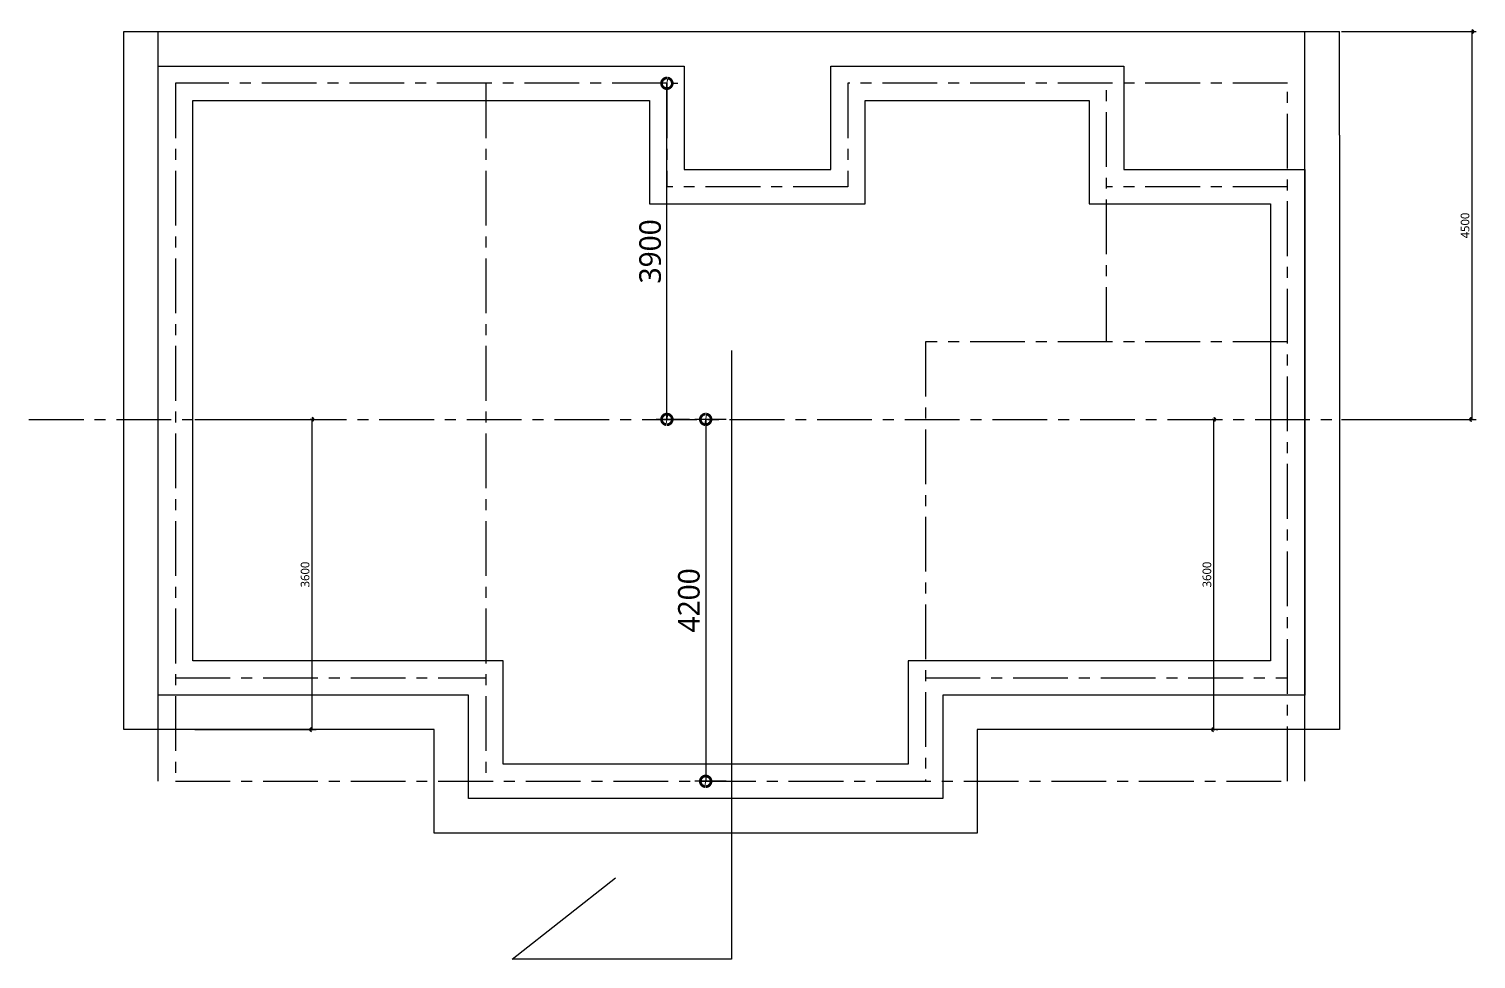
# Model space of a CAD drawing. Header units: millimetres. Extents: x 18875919977 to 37752253206, y 13263225700 to 26526468229.
# Drawn here: x 18876106432 to 18876123218, y 13263244614 to 13263255408 of the extents above; entities that cross this region are included whole.
import ezdxf

# ---------------------------------------------------------------- set-up
doc = ezdxf.new("R2010")
doc.units = ezdxf.units.MM
doc.header["$LTSCALE"] = 20
doc.linetypes.add('CENTER', pattern=[50.8, 31.75, -6.35, 6.35, -6.35])
for name, color, linetype in [('1-Cen', 1, 'CENTER'), ('2-Con', 2, 'Continuous'), ('3-ETC', 3, 'Continuous'), ('6-Text', 7, 'Continuous')]:
    doc.layers.add(name, color=color, linetype=linetype)
doc.styles.get("Standard").update_dxf_attribs({"font": 'l_10646.ttf'})
doc.dimstyles.new('ISO-25', dxfattribs={"dimscale": 100, "dimtxt": 2.5, "dimasz": 2.5, "dimexe": 1.25, "dimexo": 0.625, "dimtad": 1, "dimtxsty": 'Standard', "dimblk": 'DOTSMALL', "dimcen": 2.5, "dimadec": 0, "dimazin": 0, "dimtfac": 1, "dimtix": 1, "dimtmove": 0, "dimatfit": 3, "dimfxl": 1, "dimarcsym": 0})
doc.dimstyles.new('단면상세도', dxfattribs={"dimscale": 40, "dimtxt": 2.5, "dimasz": 2.5, "dimexe": 1.25, "dimexo": 0.625, "dimtad": 1, "dimtxsty": 'Standard', "dimblk": 'DOTSMALL', "dimcen": 2.5, "dimadec": 0, "dimazin": 0, "dimtfac": 1, "dimtix": 1, "dimtmove": 0, "dimatfit": 3, "dimfxl": 1, "dimarcsym": 0})

# ---------------------------------------------------------------- blocks, each defined once
blk = doc.blocks.new('_DotSmall')
at = {"color": 0, "linetype": 'ByBlock', "const_width": 0.5}
blk.add_lwpolyline([(-0.0625, 0, 1), (0.0625, 0, 1)], format="xyb", close=True, dxfattribs=at)
blk = doc.blocks.new('*D2')
at = {"layer": '2-Con', "color": 0, "lineweight": -2, "transparency": 16777216}
for p, q in [((18876114519.18545, 13263250876.39335), (18876114156.68546, 13263250876.39335)), ((18876114281.68546, 13263250876.39335), (18876114281.68546, 13263246676.39335)), ((18876114519.18545, 13263246676.39335), (18876114156.68546, 13263246676.39335))]:
    blk.add_line(p, q, dxfattribs=at)
at = {"layer": 'Defpoints', "color": 0, "transparency": 16777216}
for p in [(18876114581.68545, 13263250876.39335), (18876114281.68546, 13263246676.39335), (18876114581.68545, 13263246676.39335)]:
    blk.add_point(p, dxfattribs=at)
at = {"layer": '2-Con', "color": 0, "lineweight": -2, "transparency": 16777216, "xscale": 250, "yscale": 250, "zscale": 250}
for p, rotation in [((18876114281.68546, 13263250876.39335), 90), ((18876114281.68546, 13263246676.39335), 270)]:
    blk.add_blockref('_DotSmall', p, dxfattribs=dict(at, rotation=rotation))
at = {"layer": '2-Con', "color": 0, "transparency": 16777216, "insert": (18876114087.93546, 13263248776.39334), "char_height": 250, "attachment_point": 5, "rotation": 90}
blk.add_mtext('4200', dxfattribs=at)
blk = doc.blocks.new('*D3')
at = {"layer": '2-Con', "color": 0, "lineweight": -2, "transparency": 16777216}
for p, q in [((18876113831.68546, 13263250876.39335), (18876113831.68546, 13263254776.39335)), ((18876113894.18545, 13263254776.39335), (18876113956.68546, 13263254776.39335)), ((18876114094.18545, 13263250876.39335), (18876113706.68546, 13263250876.39335))]:
    blk.add_line(p, q, dxfattribs=at)
at = {"layer": 'Defpoints', "color": 0, "transparency": 16777216}
for p in [(18876113831.68545, 13263254776.39335), (18876113831.68546, 13263254776.39335), (18876114156.68545, 13263250876.39335)]:
    blk.add_point(p, dxfattribs=at)
at = {"layer": '2-Con', "color": 0, "lineweight": -2, "transparency": 16777216, "xscale": 250, "yscale": 250, "zscale": 250}
for p, rotation in [((18876113831.68546, 13263254776.39335), 90), ((18876113831.68546, 13263250876.39335), 270)]:
    blk.add_blockref('_DotSmall', p, dxfattribs=dict(at, rotation=rotation))
at = {"layer": '2-Con', "color": 0, "transparency": 16777216, "insert": (18876113637.93546, 13263252826.39334), "char_height": 250, "attachment_point": 5, "rotation": 90}
blk.add_mtext('3900', dxfattribs=at)
blk = doc.blocks.new('*D72')
at = {"layer": '6-Text', "color": 0, "lineweight": -2, "transparency": 16777216}
for p, q in [((18876120173.61257, 13263250876.39335), (18876120173.61257, 13263247276.39335)), ((18876120198.61256, 13263250876.39335), (18876120223.61257, 13263250876.39335)), ((18876120198.61256, 13263247276.39335), (18876120223.61257, 13263247276.39335))]:
    blk.add_line(p, q, dxfattribs=at)
at = {"layer": 'Defpoints', "color": 0, "transparency": 16777216}
for p in [(18876120173.61256, 13263250876.39335), (18876120173.61256, 13263247276.39335), (18876120173.61257, 13263247276.39335)]:
    blk.add_point(p, dxfattribs=at)
at = {"layer": '6-Text', "color": 0, "lineweight": -2, "transparency": 16777216, "xscale": 100, "yscale": 100, "zscale": 100}
for p, rotation in [((18876120173.61257, 13263250876.39335), 90), ((18876120173.61257, 13263247276.39335), 270)]:
    blk.add_blockref('_DotSmall', p, dxfattribs=dict(at, rotation=rotation))
at = {"layer": '6-Text', "color": 0, "transparency": 16777216, "insert": (18876120096.11257, 13263249076.39334), "char_height": 100, "attachment_point": 5, "rotation": 90}
blk.add_mtext('3600', dxfattribs=at)
blk = doc.blocks.new('*D73')
at = {"layer": '6-Text', "color": 0, "lineweight": -2, "transparency": 16777216}
for p, q in [((18876108356.68545, 13263250876.39335), (18876109762.65628, 13263250876.39335)), ((18876109712.65628, 13263250876.39335), (18876109712.65628, 13263247276.39335)), ((18876108356.68545, 13263247276.39335), (18876109762.65628, 13263247276.39335))]:
    blk.add_line(p, q, dxfattribs=at)
at = {"layer": 'Defpoints', "color": 0, "transparency": 16777216}
for p in [(18876108331.68545, 13263250876.39335), (18876108331.68545, 13263247276.39335), (18876109712.65628, 13263247276.39335)]:
    blk.add_point(p, dxfattribs=at)
at = {"layer": '6-Text', "color": 0, "lineweight": -2, "transparency": 16777216, "xscale": 100, "yscale": 100, "zscale": 100}
for p, rotation in [((18876109712.65628, 13263250876.39335), 90), ((18876109712.65628, 13263247276.39335), 270)]:
    blk.add_blockref('_DotSmall', p, dxfattribs=dict(at, rotation=rotation))
at = {"layer": '6-Text', "color": 0, "transparency": 16777216, "insert": (18876109635.15628, 13263249076.39334), "char_height": 100, "attachment_point": 5, "rotation": 90}
blk.add_mtext('3600', dxfattribs=at)
blk = doc.blocks.new('*D74')
at = {"layer": '6-Text', "color": 0, "lineweight": -2, "transparency": 16777216}
for p, q in [((18876121656.68545, 13263255376.39335), (18876123217.50002, 13263255376.39335)), ((18876123167.50002, 13263255376.39335), (18876123167.50002, 13263250876.39335)), ((18876121656.68545, 13263250876.39335), (18876123217.50002, 13263250876.39335))]:
    blk.add_line(p, q, dxfattribs=at)
at = {"layer": 'Defpoints', "color": 0, "transparency": 16777216}
for p in [(18876121631.68545, 13263255376.39335), (18876121631.68545, 13263250876.39335), (18876123167.50002, 13263250876.39335)]:
    blk.add_point(p, dxfattribs=at)
at = {"layer": '6-Text', "color": 0, "lineweight": -2, "transparency": 16777216, "xscale": 100, "yscale": 100, "zscale": 100}
for p, rotation in [((18876123167.50002, 13263255376.39335), 90), ((18876123167.50002, 13263250876.39335), 270)]:
    blk.add_blockref('_DotSmall', p, dxfattribs=dict(at, rotation=rotation))
at = {"layer": '6-Text', "color": 0, "transparency": 16777216, "insert": (18876123090.00002, 13263253126.39334), "char_height": 100, "attachment_point": 5, "rotation": 90}
blk.add_mtext('4500', dxfattribs=at)

msp = doc.modelspace()

# ---------------------------------------------------------------- linework, layer by layer
at = {"layer": '1-Cen'}
for p, q in [((18876108131.68544, 13263254776.39335), (18876108131.68544, 13263246676.39335)), ((18876113831.68544, 13263254776.39335), (18876108131.68544, 13263254776.39335)), ((18876111731.68544, 13263254776.39335), (18876111731.68544, 13263246676.39335)), ((18876113831.68544, 13263254776.39335), (18876113831.68544, 13263253576.39335)), ((18876121031.68544, 13263254776.39335), (18876115931.68544, 13263254776.39335)), ((18876115931.68544, 13263254776.39335), (18876115931.68544, 13263253576.39335)), ((18876118931.68543, 13263251776.39335), (18876118931.68544, 13263254776.39335)), ((18876121031.68544, 13263246676.39335), (18876121031.68544, 13263254776.39335)), ((18876115931.68544, 13263253576.39335), (18876113831.68544, 13263253576.39335)), ((18876121031.68544, 13263253576.39335), (18876118931.68543, 13263253576.39335)), ((18876121031.68544, 13263251776.39335), (18876116831.68544, 13263251776.39335)), ((18876116831.68544, 13263251776.39335), (18876116831.68544, 13263246676.39335)), ((18876106431.68544, 13263250876.39335), (18876122731.68544, 13263250876.39334)), ((18876108131.68544, 13263247876.39335), (18876111731.68544, 13263247876.39335)), ((18876116831.68544, 13263247876.39335), (18876121031.68544, 13263247876.39335)), ((18876108131.68544, 13263246676.39335), (18876121031.68544, 13263246676.39335))]:
    msp.add_line(p, q, dxfattribs=at)
at = {"layer": '2-Con'}
for p, q in [((18876107931.68544, 13263247676.39335), (18876107931.68544, 13263254976.39335)), ((18876107931.68544, 13263254976.39335), (18876114031.68544, 13263254976.39335)), ((18876114031.68544, 13263254976.39335), (18876114031.68544, 13263253776.39335)), ((18876115731.68544, 13263253776.39335), (18876115731.68544, 13263254976.39335)), ((18876115731.68544, 13263254976.39335), (18876119131.68544, 13263254976.39334)), ((18876119131.68544, 13263254976.39334), (18876119131.68543, 13263253776.39335)), ((18876108331.68544, 13263248076.39335), (18876108331.68544, 13263254576.39335)), ((18876108331.68544, 13263254576.39335), (18876113631.68544, 13263254576.39335)), ((18876113631.68544, 13263254576.39335), (18876113631.68544, 13263253376.39335)), ((18876116131.68544, 13263253376.39335), (18876116131.68544, 13263254576.39335)), ((18876116131.68544, 13263254576.39335), (18876118731.68544, 13263254576.39334)), ((18876118731.68544, 13263254576.39334), (18876118731.68543, 13263253376.39335)), ((18876114031.68544, 13263253776.39335), (18876115731.68544, 13263253776.39335)), ((18876119131.68543, 13263253776.39335), (18876121231.68544, 13263253776.39335)), ((18876121231.68544, 13263253776.39335), (18876121231.68544, 13263247676.39335)), ((18876113631.68544, 13263253376.39335), (18876116131.68544, 13263253376.39335)), ((18876118731.68543, 13263253376.39335), (18876120831.68544, 13263253376.39335)), ((18876120831.68544, 13263253376.39335), (18876120831.68544, 13263248076.39335)), ((18876111931.68544, 13263248076.39335), (18876108331.68544, 13263248076.39335)), ((18876111931.68544, 13263246876.39335), (18876111931.68544, 13263248076.39335)), ((18876120831.68544, 13263248076.39335), (18876116631.68544, 13263248076.39335)), ((18876116631.68544, 13263248076.39335), (18876116631.68544, 13263246876.39335)), ((18876111531.68544, 13263247676.39335), (18876107931.68544, 13263247676.39335)), ((18876111531.68544, 13263246476.39335), (18876111531.68544, 13263247676.39335)), ((18876121231.68544, 13263247676.39335), (18876117031.68544, 13263247676.39335)), ((18876117031.68544, 13263247676.39335), (18876117031.68544, 13263246476.39335)), ((18876116631.68544, 13263246876.39335), (18876111931.68544, 13263246876.39335)), ((18876117031.68544, 13263246476.39335), (18876111531.68544, 13263246476.39335))]:
    msp.add_line(p, q, dxfattribs=at)
at = {"layer": '3-ETC'}
for p, q in [((18876107531.68544, 13263247276.39335), (18876107531.68544, 13263255376.39335)), ((18876107531.68544, 13263255376.39335), (18876114431.68544, 13263255376.39335)), ((18876114431.68544, 13263255376.39335), (18876115331.68544, 13263255376.39335)), ((18876115331.68544, 13263255376.39335), (18876119531.68544, 13263255376.39334)), ((18876119531.68544, 13263255376.39334), (18876121631.68544, 13263255376.39334)), ((18876121631.68544, 13263254176.39335), (18876121631.68544, 13263255376.39334)), ((18876121631.68544, 13263254176.39335), (18876121631.68544, 13263247276.39335)), ((18876111131.68544, 13263247276.39335), (18876107531.68544, 13263247276.39335)), ((18876111131.68544, 13263246076.39335), (18876111131.68544, 13263247276.39335)), ((18876121631.68544, 13263247276.39335), (18876117431.68544, 13263247276.39335)), ((18876117431.68544, 13263247276.39335), (18876117431.68544, 13263246076.39335)), ((18876117431.68544, 13263246076.39335), (18876111131.68544, 13263246076.39335))]:
    msp.add_line(p, q, dxfattribs=at)
at = {"layer": '6-Text'}
for p, q in [((18876107931.68544, 13263246676.39335), (18876107931.68544, 13263255376.39335)), ((18876121231.68544, 13263246676.39335), (18876121231.68544, 13263255376.39334)), ((18876114581.68544, 13263251676.39335), (18876114581.68544, 13263244613.69767)), ((18876108331.68544, 13263250923.89335), (18876108331.68544, 13263250923.89335)), ((18876108331.68544, 13263250923.89335), (18876108331.68544, 13263250923.89335)), ((18876108331.68544, 13263250923.89335), (18876108331.68544, 13263250923.89335)), ((18876108331.68544, 13263250828.89335), (18876108331.68544, 13263250828.89335)), ((18876108331.68544, 13263250828.89335), (18876108331.68544, 13263250828.89335)), ((18876108331.68544, 13263250828.89335), (18876108331.68544, 13263250828.89335)), ((18876112037.40851, 13263244613.69767), (18876113235.61681, 13263245555.68035)), ((18876114581.68544, 13263244613.69767), (18876112037.40851, 13263244613.69767))]:
    msp.add_line(p, q, dxfattribs=at)

# ---------------------------------------------------------------- dimensions: what is measured, and where the dimension line sits
at = {"layer": '2-Con'}
for base, p1, p2, picture, middle in [((18876113831.68546, 13263254776.39335), (18876114156.68544, 13263250876.39334), (18876113831.68544, 13263254776.39335), '*D3', (18876113637.93546, 13263252826.39334)), ((18876114281.68546, 13263246676.39335), (18876114581.68544, 13263250876.39334), (18876114581.68544, 13263246676.39335), '*D2', (18876114087.93546, 13263248776.39334))]:
    dim = msp.add_linear_dim(base=base, p1=p1, p2=p2, angle=90, dimstyle='ISO-25', dxfattribs=at)
    dim.commit()
    dim.dimension.update_dxf_attribs({"geometry": picture, "text_midpoint": middle})
at = {"layer": '6-Text'}
for base, p1, p2, picture, middle in [((18876123167.50002, 13263250876.39335), (18876121631.68544, 13263255376.39334), (18876121631.68544, 13263250876.39334), '*D74', (18876123090.00002, 13263253126.39334)), ((18876109712.65628, 13263247276.39335), (18876108331.68544, 13263250876.39335), (18876108331.68544, 13263247276.39334), '*D73', (18876109635.15628, 13263249076.39334)), ((18876120173.61257, 13263247276.39335), (18876120173.61255, 13263250876.39334), (18876120173.61255, 13263247276.39335), '*D72', (18876120096.11257, 13263249076.39334))]:
    dim = msp.add_linear_dim(base=base, p1=p1, p2=p2, angle=90, dimstyle='단면상세도', dxfattribs=at)
    dim.commit()
    dim.dimension.update_dxf_attribs({"geometry": picture, "text_midpoint": middle})

doc.saveas('drawing.dxf')
